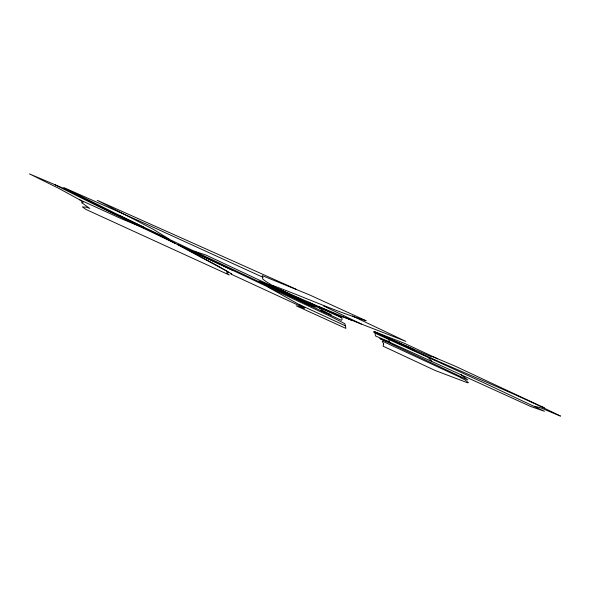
<?xml version="1.0" encoding="UTF-8"?>
<svg xmlns="http://www.w3.org/2000/svg" width="590" height="590" viewBox="0 0 590 590"><rect width="100%" height="100%" fill="white"/><g stroke="black" fill="none" stroke-linecap="round" stroke-linejoin="round"><path stroke-width="0.89" d="M389.075 339.611L484.892 383.249L544.467 411.282L530.572 406.422L390.374 342.606L388.943 341.706L389.075 339.611L375.093 333.121L373.772 331.875L374.952 331.868L404.379 343.306L437.758 358.845M273.089 285.649C304.226 296.977 334.375 310.982 366.147 320.761L309.374 294.83L262.203 275.604L262.83 277.234L262.631 278.974L265.876 281.445L275.685 287.536L288.466 293.37M304.787 307.766L303.887 308.098L296.246 305.834L345.88 328.401L344.929 323.748L333.453 317.848L177.605 244.349L218.049 265.994L231.759 273.967L230.904 274.07L304.226 307.973L304.787 307.766L268.155 287.101M262.83 277.234L149.454 225.483L63.764 187.539L124.372 217.887L199.398 253.685L258.147 281.312L258.885 281.157L275.685 287.536M534.54 406.274L540.44 407.749L560.5 416.09C506.862 389.319 450.642 368.094 396.554 342.23L373.772 331.875M271.54 285.958L318.77 306.549L341.241 317.007L341.883 317.147L341.566 316.329L405.765 341.344L352.437 315.989M260.869 282.588L263.701 283.355L278.709 290.383L275.884 289.616M266.326 285.088L273.974 287.16L287.315 293.001L316.557 307.102L308.909 305.03M268.376 286.106L271.208 286.865M275.913 289.579L278.34 290.236L268.752 285.744M285.317 292.124L273.281 286.969M282.108 291.305L284.941 292.072M289.616 294.816L292.448 295.583M297.117 298.334L299.949 299.101M298.4 300.163L301.232 300.93L308.732 304.447L305.9 303.68M304.624 301.851L307.456 302.618M299.934 300.826L305.369 302.899M302.95 302.235L307.427 303.452L302.523 300.118M143.503 227.829L122.668 219.31L79.51 199.693L58.115 188.033L29.5 173.91L67.437 190.002L110.566 211.773L165.849 238.345L227.733 271.636L228.706 272.55L226.575 272.786L229.237 274.984L86.118 209.524L82.394 206.891L86.494 207.223L89.761 208.418L81.508 202.584L83.197 202.237L79.51 199.693M194.029 251.119L206.139 255.131L272.587 286.356M232.807 270.434L180.459 245.905M258.147 281.312L320.54 310.532L331.145 314.854L324.817 311.83M542.21 406.938L544.238 407.779L454.448 365.815L432.359 356.515L431.718 356.906L391.487 339.737M318.77 306.549L351.419 320.171M388.943 341.706L375.432 335.953L375.093 333.121M390.374 342.606L379.849 338.564L467.796 379.967L460.775 374.547M295.944 289.137L97.254 200.327L153.053 229.163L169.478 239.326M335.666 314.374L341.883 317.147M374.952 331.868L414.202 349.597M308.533 302.154L317.332 306.741L341.418 317.612L342.2 319.079L341.44 320.348L320.54 310.532M299.418 304.602L345.541 325.872M277.861 290.155L300.376 300.701M175.422 243.53L136.747 224.982A285.007 8.452 24.8 0 1 98.419 206.389A284.469 8.437 24.8 0 1 55.305 184.935L54.376 184.464M323.482 305.915L361.412 324.065M143.916 227.312L118.951 215.195M317.332 306.741L326.454 312.943M428.274 357.547L431.799 361.279M341.241 317.007L341.418 317.612M383.692 343.992L383.05 346.168L435.309 370.542L467.464 382.748L468.379 382.689L465.281 380.063L460.738 377.711L461.188 377.762L382.15 341.02L383.692 343.992M277.433 288.554L274.601 287.787L312.132 305.362L314.964 306.129L277.433 288.554"/></g></svg>
